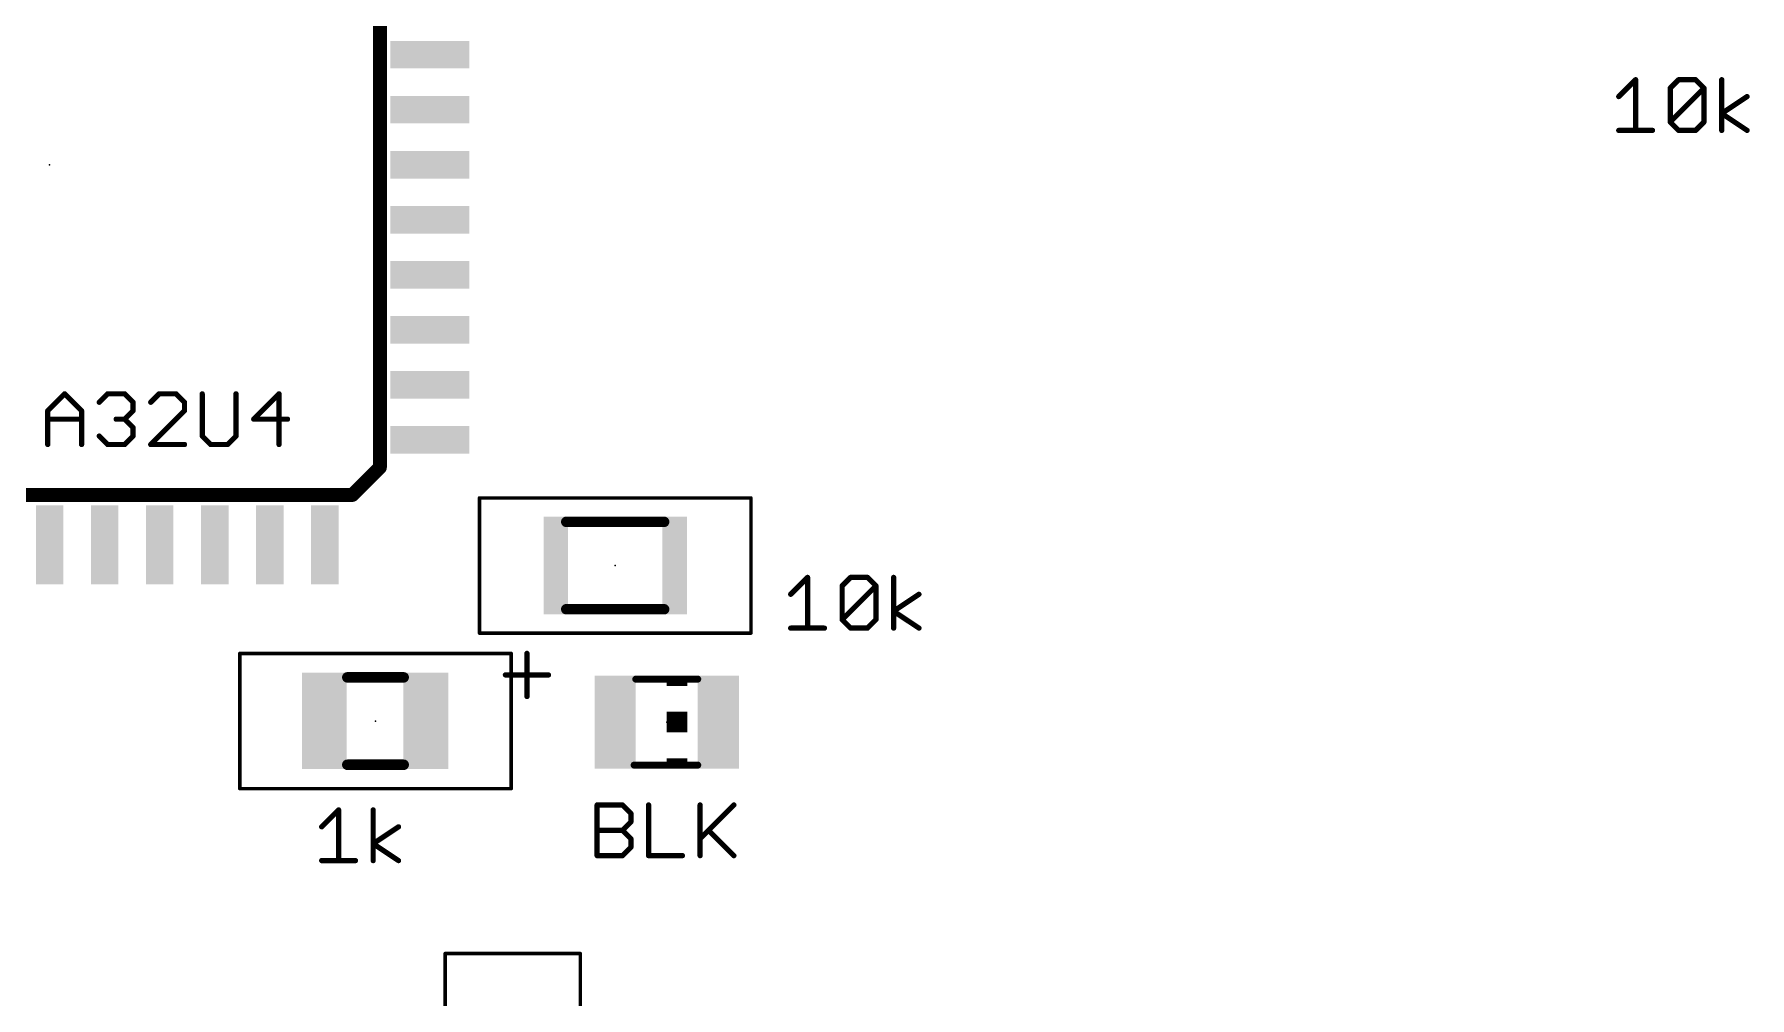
# Model space of a CAD drawing. Extents: x -5 to 95, y -7 to 91.
# Drawn here: x 21.09 to 46.03, y 43.8 to 57.8 of the extents above; entities that cross this region are included whole.
import ezdxf

# ---------------------------------------------------------------- set-up
doc = ezdxf.new("R2010")
doc.units = 0
for name, color, linetype in [('21', 253, 'CONTINUOUS'), ('23', 7, 'CONTINUOUS'), ('27', 253, 'CONTINUOUS'), ('39', 22, 'CONTINUOUS'), ('51', 253, 'CONTINUOUS')]:
    doc.layers.add(name, color=color, linetype=linetype)

# ---------------------------------------------------------------- blocks, each defined once
blk = doc.blocks.new('RECT')
blk.add_solid([(-0.5, -0.5), (0.5, -0.5), (-0.5, 0.5), (0.5, 0.5)])

msp = doc.modelspace()

# ---------------------------------------------------------------- linework, layer by layer
at = {"layer": '21'}
for points, const_width in [([(26.1147, 60.3076), (26.1147, 51.5076)], 0.2032), ([(26.1147, 51.5076), (25.7147, 51.1076)], 0.2032), ([(25.7147, 51.1076), (16.9147, 51.1076)], 0.2032), ([(28.2531, 48.1769), (28.2531, 48.804)], 0.0762), ([(27.9396, 48.4904), (28.5667, 48.4904)], 0.0762)]:
    msp.add_lwpolyline(points, dxfattribs=dict(at, const_width=const_width))
for points, const_width in [([(26.0639, 51.5076, 1), (26.1655, 51.5076)], 0.1016), ([(26.1506, 51.4717, 1), (26.0788, 51.5435)], 0.1016), ([(25.6788, 51.1435, 1), (25.7506, 51.0717)], 0.1016), ([(25.7147, 51.0568, 1), (25.7147, 51.1584)], 0.1016), ([(28.2722, 48.804, 1), (28.2341, 48.804)], 0.0381), ([(27.9396, 48.5095, 1), (27.9396, 48.4714)], 0.0381), ([(28.5667, 48.4714, 1), (28.5667, 48.5095)], 0.0381), ([(28.2341, 48.1769, 1), (28.2722, 48.1769)], 0.0381)]:
    msp.add_lwpolyline(points, format="xyb", dxfattribs=dict(at, const_width=const_width))
at = {"layer": '23'}
for p in [(21.3147, 55.9076), (29.5357, 50.0809), (26.0514, 47.8199), (30.2855, 47.8043)]:
    msp.add_point(p, dxfattribs=at)
at = {"layer": '27', "const_width": 0.0762}
for points in [[(44.1237, 56.8989), (44.3695, 57.1446)], [(44.3695, 57.1446), (44.3695, 56.4074)], [(44.8722, 57.0217), (44.995, 57.1446)], [(44.995, 57.1446), (45.2408, 57.1446)], [(45.2408, 57.1446), (45.3636, 57.0217)], [(45.6206, 56.4074), (45.6206, 57.1446)], [(44.8722, 56.5302), (44.8722, 57.0217)], [(44.8722, 56.5302), (45.3636, 57.0217)], [(45.3636, 57.0217), (45.3636, 56.5302)], [(45.6206, 56.6531), (45.9892, 56.8989)], [(45.9892, 56.4074), (45.6206, 56.6531)], [(44.1237, 56.4074), (44.6152, 56.4074)], [(44.995, 56.4074), (44.8722, 56.5302)], [(45.2408, 56.4074), (44.995, 56.4074)], [(45.3636, 56.5302), (45.2408, 56.4074)], [(21.2872, 52.3319), (21.5329, 52.5776)], [(21.5329, 52.5776), (21.7787, 52.3319)], [(22.0356, 52.4547), (22.1585, 52.5776)], [(22.1585, 52.5776), (22.4042, 52.5776)], [(22.4042, 52.5776), (22.5271, 52.4547)], [(22.9069, 52.5776), (22.784, 52.4547)], [(23.1526, 52.5776), (22.9069, 52.5776)], [(23.2755, 52.4547), (23.1526, 52.5776)], [(23.5324, 52.5776), (23.5324, 51.9633)], [(24.0239, 51.9633), (24.0239, 52.5776)], [(24.6495, 52.5776), (24.2809, 52.209)], [(24.6495, 51.8404), (24.6495, 52.5776)], [(21.2872, 51.8404), (21.2872, 52.3319)], [(21.7787, 52.3319), (21.7787, 51.8404)], [(22.5271, 52.3319), (22.4042, 52.209)], [(22.5271, 52.4547), (22.5271, 52.3319)], [(22.784, 51.8404), (23.2755, 52.3319)], [(23.2755, 52.3319), (23.2755, 52.4547)], [(21.2872, 52.209), (21.7787, 52.209)], [(22.4042, 52.209), (22.2813, 52.209)], [(22.4042, 52.209), (22.5271, 52.0861)], [(22.5271, 52.0861), (22.5271, 51.9633)], [(24.2809, 52.209), (24.7723, 52.209)], [(22.1585, 51.8404), (22.0356, 51.9633)], [(22.4042, 51.8404), (22.1585, 51.8404)], [(22.5271, 51.9633), (22.4042, 51.8404)], [(23.2755, 51.8404), (22.784, 51.8404)], [(23.5324, 51.9633), (23.6553, 51.8404)], [(23.6553, 51.8404), (23.9011, 51.8404)], [(23.9011, 51.8404), (24.0239, 51.9633)], [(32.0862, 49.6627), (32.332, 49.9084)], [(32.332, 49.9084), (32.332, 49.1712)], [(32.8347, 49.7855), (32.9575, 49.9084)], [(32.9575, 49.9084), (33.2033, 49.9084)], [(33.2033, 49.9084), (33.3261, 49.7855)], [(33.5831, 49.1712), (33.5831, 49.9084)], [(32.8347, 49.294), (32.8347, 49.7855)], [(32.8347, 49.294), (33.3261, 49.7855)], [(33.3261, 49.7855), (33.3261, 49.294)], [(33.5831, 49.4169), (33.9517, 49.6627)], [(33.9517, 49.1712), (33.5831, 49.4169)], [(32.0862, 49.1712), (32.5777, 49.1712)], [(32.9575, 49.1712), (32.8347, 49.294)], [(33.2033, 49.1712), (32.9575, 49.1712)], [(33.3261, 49.294), (33.2033, 49.1712)], [(29.2728, 45.8632), (29.2728, 46.6004)], [(29.2728, 46.6004), (29.6414, 46.6004)], [(29.6414, 46.6004), (29.7643, 46.4775)], [(30.0212, 46.6004), (30.0212, 45.8632)], [(30.7696, 46.6004), (30.7696, 45.8632)], [(30.7696, 46.1089), (31.2611, 46.6004)], [(25.269, 46.2824), (25.5147, 46.5281)], [(25.5147, 46.5281), (25.5147, 45.7909)], [(26.0174, 45.7909), (26.0174, 46.5281)], [(29.7643, 46.3547), (29.6414, 46.2318)], [(29.7643, 46.4775), (29.7643, 46.3547)], [(26.0174, 46.0366), (26.386, 46.2824)], [(29.2728, 46.2318), (29.6414, 46.2318)], [(29.6414, 46.2318), (29.7643, 46.1089)], [(29.7643, 46.1089), (29.7643, 45.986)], [(30.8925, 46.2318), (31.2611, 45.8632)], [(26.386, 45.7909), (26.0174, 46.0366)], [(29.6414, 45.8632), (29.2728, 45.8632)], [(29.7643, 45.986), (29.6414, 45.8632)], [(30.0212, 45.8632), (30.5127, 45.8632)], [(25.269, 45.7909), (25.7605, 45.7909)]]:
    msp.add_lwpolyline(points, dxfattribs=at)
at = {"layer": '27', "const_width": 0.0381}
for points in [[(44.3885, 57.1446, 1), (44.3504, 57.1446)], [(44.3829, 57.1311, 1), (44.356, 57.1581)], [(44.995, 57.1636, 1), (44.995, 57.1255)], [(45.0085, 57.1311, 1), (44.9815, 57.1581)], [(45.2542, 57.1581, 1), (45.2273, 57.1311)], [(45.2408, 57.1255, 1), (45.2408, 57.1636)], [(45.6396, 57.1446, 1), (45.6015, 57.1446)], [(44.1103, 56.9123, 1), (44.1372, 56.8854)], [(44.8912, 57.0217, 1), (44.8531, 57.0217)], [(44.8587, 57.0352, 1), (44.8856, 57.0083)], [(45.3827, 57.0217, 1), (45.3446, 57.0217)], [(45.3771, 57.0083, 1), (45.3502, 57.0352)], [(45.3502, 57.0083, 1), (45.3771, 57.0352)], [(45.9997, 56.883, 1), (45.9786, 56.9147)], [(45.6311, 56.669, 1), (45.61, 56.6373)], [(45.61, 56.669, 1), (45.6311, 56.6373)], [(44.1237, 56.4264, 1), (44.1237, 56.3883)], [(44.3504, 56.4074, 1), (44.3885, 56.4074)], [(44.6152, 56.3883, 1), (44.6152, 56.4264)], [(44.8531, 56.5302, 1), (44.8912, 56.5302)], [(44.8856, 56.5437, 1), (44.8587, 56.5168)], [(44.8587, 56.5437, 1), (44.8856, 56.5168)], [(44.995, 56.4264, 1), (44.995, 56.3883)], [(44.9815, 56.3939, 1), (45.0085, 56.4208)], [(45.2273, 56.4208, 1), (45.2542, 56.3939)], [(45.2408, 56.3883, 1), (45.2408, 56.4264)], [(45.3446, 56.5302, 1), (45.3827, 56.5302)], [(45.3771, 56.5168, 1), (45.3502, 56.5437)], [(45.6015, 56.4074, 1), (45.6396, 56.4074)], [(45.9786, 56.3915, 1), (45.9997, 56.4232)], [(21.5464, 52.5911, 1), (21.5195, 52.5641)], [(21.5464, 52.5641, 1), (21.5195, 52.5911)], [(22.1585, 52.5967, 1), (22.1585, 52.5586)], [(22.1719, 52.5641, 1), (22.145, 52.5911)], [(22.4177, 52.5911, 1), (22.3908, 52.5641)], [(22.4042, 52.5586, 1), (22.4042, 52.5967)], [(22.9069, 52.5967, 1), (22.9069, 52.5586)], [(22.9204, 52.5641, 1), (22.8934, 52.5911)], [(23.1661, 52.5911, 1), (23.1392, 52.5641)], [(23.1526, 52.5586, 1), (23.1526, 52.5967)], [(23.5515, 52.5776, 1), (23.5134, 52.5776)], [(24.043, 52.5776, 1), (24.0049, 52.5776)], [(24.6685, 52.5776, 1), (24.6304, 52.5776)], [(24.6629, 52.5641, 1), (24.636, 52.5911)], [(21.3062, 52.3319, 1), (21.2681, 52.3319)], [(21.7977, 52.3319, 1), (21.7596, 52.3319)], [(22.0221, 52.4682, 1), (22.0491, 52.4413)], [(22.5461, 52.4547, 1), (22.508, 52.4547)], [(22.5136, 52.4413, 1), (22.5406, 52.4682)], [(22.5406, 52.3184, 1), (22.5136, 52.3453)], [(22.7706, 52.4682, 1), (22.7975, 52.4413)], [(23.2946, 52.4547, 1), (23.2565, 52.4547)], [(23.262, 52.4413, 1), (23.289, 52.4682)], [(23.289, 52.3184, 1), (23.262, 52.3453)], [(21.2737, 52.3453, 1), (21.3007, 52.3184)], [(21.2872, 52.2281, 1), (21.2872, 52.19)], [(21.7652, 52.3184, 1), (21.7921, 52.3453)], [(21.7787, 52.19, 1), (21.7787, 52.2281)], [(22.2813, 52.2281, 1), (22.2813, 52.19)], [(22.4177, 52.2225, 1), (22.3908, 52.1955)], [(22.3908, 52.2225, 1), (22.4177, 52.1955)], [(22.4042, 52.19, 1), (22.4042, 52.2281)], [(22.508, 52.3319, 1), (22.5461, 52.3319)], [(22.5461, 52.0861, 1), (22.508, 52.0861)], [(22.5136, 52.0727, 1), (22.5406, 52.0996)], [(23.2565, 52.3319, 1), (23.2946, 52.3319)], [(24.2674, 52.2225, 1), (24.2943, 52.1955)], [(24.2809, 52.2281, 1), (24.2809, 52.19)], [(24.7723, 52.19, 1), (24.7723, 52.2281)], [(22.0491, 51.9767, 1), (22.0221, 51.9498)], [(22.1585, 51.8594, 1), (22.1585, 51.8213)], [(22.145, 51.8269, 1), (22.1719, 51.8539)], [(22.3908, 51.8539, 1), (22.4177, 51.8269)], [(22.4042, 51.8213, 1), (22.4042, 51.8594)], [(22.508, 51.9633, 1), (22.5461, 51.9633)], [(22.5406, 51.9498, 1), (22.5136, 51.9767)], [(22.784, 51.8594, 1), (22.784, 51.8213)], [(22.7706, 51.8539, 1), (22.7975, 51.8269)], [(23.2755, 51.8213, 1), (23.2755, 51.8594)], [(23.5459, 51.9767, 1), (23.519, 51.9498)], [(23.5134, 51.9633, 1), (23.5515, 51.9633)], [(23.6553, 51.8594, 1), (23.6553, 51.8213)], [(23.6418, 51.8269, 1), (23.6688, 51.8539)], [(23.8876, 51.8539, 1), (23.9145, 51.8269)], [(23.9011, 51.8213, 1), (23.9011, 51.8594)], [(24.0049, 51.9633, 1), (24.043, 51.9633)], [(24.0374, 51.9498, 1), (24.0105, 51.9767)], [(21.2681, 51.8404, 1), (21.3062, 51.8404)], [(21.7596, 51.8404, 1), (21.7977, 51.8404)], [(24.6304, 51.8404, 1), (24.6685, 51.8404)], [(32.351, 49.9084, 1), (32.3129, 49.9084)], [(32.3454, 49.8949, 1), (32.3185, 49.9219)], [(32.9575, 49.9275, 1), (32.9575, 49.8894)], [(32.971, 49.8949, 1), (32.9441, 49.9219)], [(33.2167, 49.9219, 1), (33.1898, 49.8949)], [(33.2033, 49.8894, 1), (33.2033, 49.9275)], [(33.6021, 49.9084, 1), (33.564, 49.9084)], [(32.0728, 49.6761, 1), (32.0997, 49.6492)], [(32.8537, 49.7855, 1), (32.8156, 49.7855)], [(32.8212, 49.799, 1), (32.8481, 49.7721)], [(33.3452, 49.7855, 1), (33.3071, 49.7855)], [(33.3396, 49.7721, 1), (33.3127, 49.799)], [(33.3127, 49.7721, 1), (33.3396, 49.799)], [(33.9622, 49.6468, 1), (33.9411, 49.6785)], [(33.5936, 49.4328, 1), (33.5725, 49.4011)], [(33.5725, 49.4328, 1), (33.5936, 49.4011)], [(32.0862, 49.1902, 1), (32.0862, 49.1521)], [(32.3129, 49.1712, 1), (32.351, 49.1712)], [(32.5777, 49.1521, 1), (32.5777, 49.1902)], [(32.8481, 49.3075, 1), (32.8212, 49.2806)], [(32.8212, 49.3075, 1), (32.8481, 49.2806)], [(32.8156, 49.294, 1), (32.8537, 49.294)], [(32.9575, 49.1902, 1), (32.9575, 49.1521)], [(32.9441, 49.1577, 1), (32.971, 49.1846)], [(33.1898, 49.1846, 1), (33.2167, 49.1577)], [(33.2033, 49.1521, 1), (33.2033, 49.1902)], [(33.3071, 49.294, 1), (33.3452, 49.294)], [(33.3396, 49.2806, 1), (33.3127, 49.3075)], [(33.564, 49.1712, 1), (33.6021, 49.1712)], [(33.9411, 49.1553, 1), (33.9622, 49.187)], [(29.2728, 46.6195, 1), (29.2728, 46.5814)], [(29.2919, 46.6004, 1), (29.2538, 46.6004)], [(29.6549, 46.6139, 1), (29.6279, 46.5869)], [(29.6414, 46.5814, 1), (29.6414, 46.6195)], [(30.0403, 46.6004, 1), (30.0022, 46.6004)], [(30.7887, 46.6004, 1), (30.7506, 46.6004)], [(31.2746, 46.5869, 1), (31.2476, 46.6139)], [(25.5338, 46.5281, 1), (25.4957, 46.5281)], [(25.5282, 46.5147, 1), (25.5013, 46.5416)], [(26.0365, 46.5281, 1), (25.9984, 46.5281)], [(29.7833, 46.4775, 1), (29.7452, 46.4775)], [(29.7508, 46.4641, 1), (29.7778, 46.491)], [(29.7778, 46.3412, 1), (29.7508, 46.3681)], [(25.2555, 46.2959, 1), (25.2825, 46.2689)], [(26.3966, 46.2665, 1), (26.3755, 46.2982)], [(29.2728, 46.2508, 1), (29.2728, 46.2127)], [(29.6549, 46.2453, 1), (29.6279, 46.2183)], [(29.6279, 46.2453, 1), (29.6549, 46.2183)], [(29.6414, 46.2127, 1), (29.6414, 46.2508)], [(29.7452, 46.3547, 1), (29.7833, 46.3547)], [(29.7833, 46.1089, 1), (29.7452, 46.1089)], [(29.7508, 46.0954, 1), (29.7778, 46.1224)], [(30.7562, 46.1224, 1), (30.7831, 46.0954)], [(30.906, 46.2453, 1), (30.879, 46.2183)], [(26.028, 46.0525, 1), (26.0068, 46.0208)], [(26.0068, 46.0525, 1), (26.028, 46.0208)], [(29.2728, 45.8822, 1), (29.2728, 45.8441)], [(29.2538, 45.8632, 1), (29.2919, 45.8632)], [(29.6279, 45.8766, 1), (29.6549, 45.8497)], [(29.6414, 45.8441, 1), (29.6414, 45.8822)], [(29.7452, 45.986, 1), (29.7833, 45.986)], [(29.7778, 45.9726, 1), (29.7508, 45.9995)], [(30.0212, 45.8822, 1), (30.0212, 45.8441)], [(30.0022, 45.8632, 1), (30.0403, 45.8632)], [(30.5127, 45.8441, 1), (30.5127, 45.8822)], [(30.7506, 45.8632, 1), (30.7887, 45.8632)], [(31.2476, 45.8497, 1), (31.2746, 45.8766)], [(25.269, 45.81, 1), (25.269, 45.7719)], [(25.4957, 45.7909, 1), (25.5338, 45.7909)], [(25.7605, 45.7719, 1), (25.7605, 45.81)], [(25.9984, 45.7909, 1), (26.0365, 45.7909)], [(26.3755, 45.775, 1), (26.3966, 45.8068)]]:
    msp.add_lwpolyline(points, format="xyb", dxfattribs=at)
at = {"layer": '39', "const_width": 0.0508}
for points in [[(27.5627, 51.0639), (31.5087, 51.0639)], [(27.5627, 49.0979), (27.5627, 51.0639)], [(31.5087, 51.0639), (31.5087, 49.0979)], [(31.5087, 49.0979), (27.5627, 49.0979)], [(24.0784, 48.8029), (28.0244, 48.8029)], [(24.0784, 46.8369), (24.0784, 48.8029)], [(28.0244, 48.8029), (28.0244, 46.8369)], [(28.0244, 46.8369), (24.0784, 46.8369)], [(27.0635, 40.494), (27.0635, 44.44)], [(27.0635, 44.44), (29.0295, 44.44)], [(29.0295, 44.44), (29.0295, 40.494)]]:
    msp.add_lwpolyline(points, dxfattribs=at)
at = {"layer": '39', "const_width": 0.0254}
for points in [[(27.5627, 51.0766, 1), (27.5627, 51.0512)], [(27.5754, 51.0639, 1), (27.55, 51.0639)], [(31.5214, 51.0639, 1), (31.496, 51.0639)], [(31.5087, 51.0512, 1), (31.5087, 51.0766)], [(27.5627, 49.1106, 1), (27.5627, 49.0852)], [(27.55, 49.0979, 1), (27.5754, 49.0979)], [(31.496, 49.0979, 1), (31.5214, 49.0979)], [(31.5087, 49.0852, 1), (31.5087, 49.1106)], [(24.0784, 48.8156, 1), (24.0784, 48.7902)], [(24.0911, 48.8029, 1), (24.0657, 48.8029)], [(28.0371, 48.8029, 1), (28.0117, 48.8029)], [(28.0244, 48.7902, 1), (28.0244, 48.8156)], [(24.0784, 46.8496, 1), (24.0784, 46.8242)], [(24.0657, 46.8369, 1), (24.0911, 46.8369)], [(28.0117, 46.8369, 1), (28.0371, 46.8369)], [(28.0244, 46.8242, 1), (28.0244, 46.8496)], [(27.0762, 44.44, 1), (27.0508, 44.44)], [(27.0635, 44.4527, 1), (27.0635, 44.4273)], [(29.0422, 44.44, 1), (29.0168, 44.44)], [(29.0295, 44.4273, 1), (29.0295, 44.4527)]]:
    msp.add_lwpolyline(points, format="xyb", dxfattribs=at)
at = {"layer": '51'}
for points, const_width in [([(28.8245, 50.7159), (30.2469, 50.7159)], 0.1524), ([(28.8245, 49.4459), (30.2469, 49.4459)], 0.1524), ([(25.6414, 48.4549), (26.4614, 48.4549)], 0.1524), ([(30.7355, 48.4293), (29.8355, 48.4293)], 0.1016), ([(25.6414, 47.1849), (26.4614, 47.1849)], 0.1524), ([(30.7355, 47.1793), (29.8105, 47.1793)], 0.1016)]:
    msp.add_lwpolyline(points, dxfattribs=dict(at, const_width=const_width))
for points, const_width in [([(28.8245, 50.754, 1), (28.8245, 50.6778)], 0.0762), ([(30.2469, 50.6778, 1), (30.2469, 50.754)], 0.0762), ([(28.8245, 49.484, 1), (28.8245, 49.4078)], 0.0762), ([(30.2469, 49.4078, 1), (30.2469, 49.484)], 0.0762), ([(25.6414, 48.493, 1), (25.6414, 48.4168)], 0.0762), ([(26.4614, 48.4168, 1), (26.4614, 48.493)], 0.0762), ([(29.8355, 48.4547, 1), (29.8355, 48.4039)], 0.0508), ([(30.7355, 48.4039, 1), (30.7355, 48.4547)], 0.0508), ([(25.6414, 47.223, 1), (25.6414, 47.1468)], 0.0762), ([(26.4614, 47.1468, 1), (26.4614, 47.223)], 0.0762), ([(29.8105, 47.2047, 1), (29.8105, 47.1539)], 0.0508), ([(30.7355, 47.1539, 1), (30.7355, 47.2047)], 0.0508)]:
    msp.add_lwpolyline(points, format="xyb", dxfattribs=dict(at, const_width=const_width))

# ---------------------------------------------------------------- block references
at = {"layer": '21', "yscale": 0.3, "rotation": 270}
for p, xscale in [((30.4355, 48.4043), 0.15), ((30.4355, 47.8043), 0.3), ((30.4355, 47.2043), 0.15)]:
    msp.add_blockref('RECT', p, dxfattribs=dict(at, xscale=xscale))
at = {"layer": '51'}
for p, xscale, yscale, rotation in [((26.8398, 57.5077), 0.4001, 1.1501, 270), ((26.8398, 56.7076), 0.4001, 1.1501, 270), ((26.8398, 55.9076), 0.3998, 1.1501, 270), ((26.8398, 55.1077), 0.4001, 1.1501, 270), ((26.8398, 54.3076), 0.4001, 1.1501, 270), ((26.8398, 53.5077), 0.4, 1.1501, 270), ((26.8398, 52.7076), 0.4, 1.1501, 270), ((26.8398, 51.9076), 0.3998, 1.1501, 270), ((21.3147, 50.3826), 1.1501, 0.3998, 270), ((22.1147, 50.3826), 1.1501, 0.4001, 270), ((22.9148, 50.3826), 1.1501, 0.4001, 270), ((23.7146, 50.3826), 1.1501, 0.4, 270), ((24.5147, 50.3826), 1.1501, 0.4, 270), ((25.3147, 50.3826), 1.1501, 0.3998, 270), ((28.6721, 50.0809), 0.3556, 1.4224, 180), ((30.3993, 50.0809), 0.3556, 1.4224, 180), ((29.5355, 47.8043), 1.35, 0.6, 270), ((31.0355, 47.8043), 1.35, 0.6, 270)]:
    msp.add_blockref('RECT', p, dxfattribs=dict(at, xscale=xscale, yscale=yscale, rotation=rotation))
at = {"layer": '51', "xscale": 0.65, "yscale": 1.4}
for p in [(25.3096, 47.8214), (26.7828, 47.8214)]:
    msp.add_blockref('RECT', p, dxfattribs=at)

doc.saveas('drawing.dxf')
